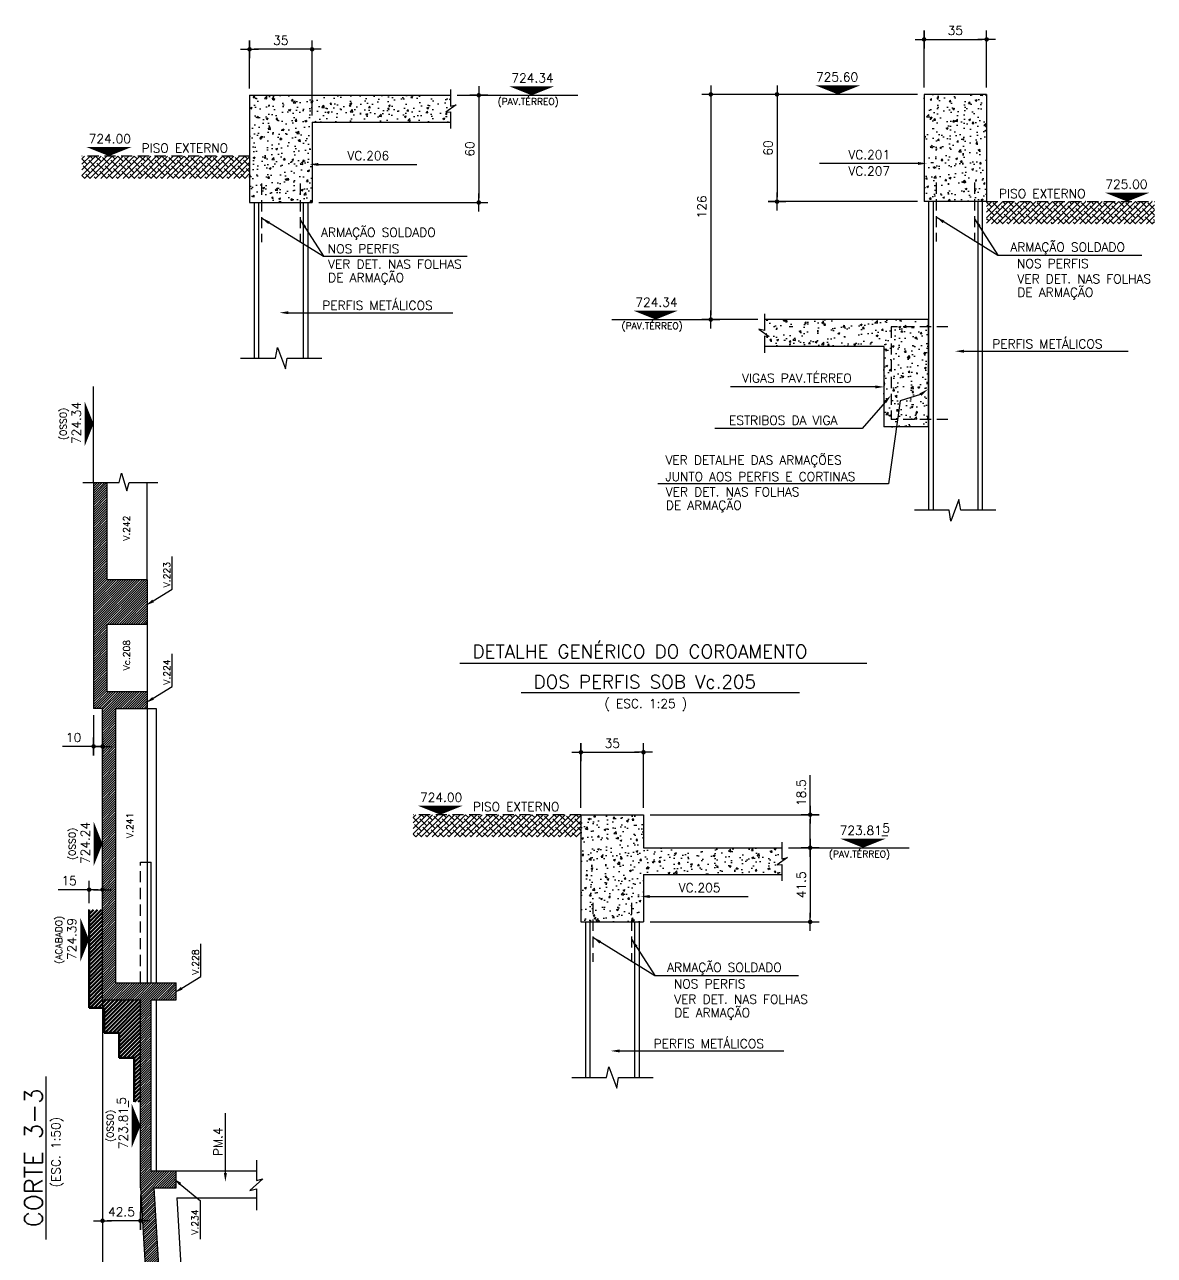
# Model space of a CAD drawing. Header units: inches. Extents: x 0 to 5940, y 0 to 4205.
# Drawn here: x 3627 to 4891, y 1343 to 2720 of the extents above; entities that cross this region are included whole.
import ezdxf
from ezdxf.enums import TextEntityAlignment as Align

# ---------------------------------------------------------------- set-up
doc = ezdxf.new("R2010")
doc.units = ezdxf.units.IN
doc.header["$LTSCALE"] = 50
doc.header["$MEASUREMENT"] = 0
doc.linetypes.add('HIDDEN', pattern=[0.375, 0.25, -0.125])
for name, color, linetype in [('CORTES', 2, 'Continuous'), ('COTA', 6, 'Continuous'), ('DETALHES', 2, 'Continuous'), ('NIVEL', 3, 'Continuous'), ('TEXTO', 3, 'Continuous')]:
    doc.layers.add(name, color=color, linetype=linetype)
doc.layers.add('FO-Vigas', color=2, linetype='Continuous', lineweight=30)
doc.styles.add('ROMANS', font='romans.shx')
doc.dimstyles.new('COTA_25', dxfattribs={"dimscale": 5, "dimtxt": 2, "dimasz": 1, "dimexe": 2, "dimexo": 1.5, "dimgap": 1, "dimtad": 1, "dimlfac": 0.5, "dimzin": 12, "dimdsep": 46, "dimtxsty": 'ROMANS', "dimblk1": 'COTA', "dimblk2": 'COTA', "dimsah": 1, "dimcen": -4, "dimdle": 1.5, "dimclrd": 6, "dimclre": 6, "dimclrt": 3, "dimadec": 0, "dimazin": 0, "dimtfac": 1, "dimtofl": 0, "dimtmove": 0, "dimatfit": 3, "dimldrblk": 'COTA', "dimfxl": 1, "dimtolj": 1, "dimtzin": 12, "dimarcsym": 0})
doc.dimstyles.new('COTA_50', dxfattribs={"dimscale": 5, "dimtxt": 2, "dimasz": 1, "dimexe": 2, "dimexo": 1.5, "dimgap": 1, "dimtad": 1, "dimzin": 12, "dimdsep": 46, "dimtxsty": 'ROMANS', "dimblk1": 'COTA', "dimblk2": 'COTA', "dimsah": 1, "dimcen": -4, "dimdle": 1.5, "dimclrd": 6, "dimclre": 6, "dimclrt": 3, "dimadec": 0, "dimazin": 0, "dimtfac": 1, "dimtofl": 0, "dimtmove": 0, "dimatfit": 3, "dimldrblk": 'COTA', "dimfxl": 1, "dimtolj": 1, "dimtzin": 12, "dimarcsym": 0})

# ---------------------------------------------------------------- blocks, each defined once
blk = doc.blocks.new('COTA')
at = {"layer": 'COTA'}
for p, q in [((2, 0), (-2, 0)), ((0, -2), (0, 2))]:
    blk.add_line(p, q, dxfattribs=at)
at = {"layer": 'COTA', "const_width": 0.5}
blk.add_lwpolyline([(-0.25, 0, 1), (0.25, 0, 1)], format="xyb", close=True, dxfattribs=at)
blk = doc.blocks.new('*D52')
at = {"layer": 'COTA', "color": 6, "lineweight": -2, "transparency": 16777216}
for p, q in [((3878.7, 2648.9), (3878.7, 2702.8)), ((3948.7, 2618.9), (3948.7, 2702.8)), ((3943.7, 2692.8), (3883.7, 2692.8))]:
    blk.add_line(p, q, dxfattribs=at)
at = {"layer": 'Defpoints', "color": 0, "transparency": 16777216}
for p in [(3878.7, 2692.8), (3878.7, 2641.4), (3948.7, 2611.4)]:
    blk.add_point(p, dxfattribs=at)
at = {"layer": 'COTA', "color": 6, "lineweight": -2, "transparency": 16777216, "xscale": 5, "yscale": 5, "zscale": 5, "rotation": 180}
blk.add_blockref('COTA', (3878.7, 2692.8), dxfattribs=at)
at = {"layer": 'COTA', "color": 6, "lineweight": -2, "transparency": 16777216, "xscale": 5, "yscale": 5, "zscale": 5}
blk.add_blockref('COTA', (3948.7, 2692.8), dxfattribs=at)
at = {"layer": 'COTA', "color": 3, "transparency": 16777216, "insert": (3913.7, 2702.8), "char_height": 10, "attachment_point": 5, "style": 'ROMANS'}
blk.add_mtext('\\A1;35', dxfattribs=at)
blk = doc.blocks.new('*D53')
at = {"layer": 'COTA', "color": 6, "lineweight": -2, "transparency": 16777216}
for p, q in [((4111.1, 2641.4), (4145.2, 2641.4)), ((4135.2, 2636.4), (4135.2, 2526.4)), ((3956.2, 2521.4), (4145.2, 2521.4))]:
    blk.add_line(p, q, dxfattribs=at)
at = {"layer": 'Defpoints', "color": 0, "transparency": 16777216}
for p in [(4103.6, 2641.4), (3948.7, 2521.4), (4135.2, 2521.4)]:
    blk.add_point(p, dxfattribs=at)
at = {"layer": 'COTA', "color": 6, "lineweight": -2, "transparency": 16777216, "xscale": 5, "yscale": 5, "zscale": 5}
for p, rotation in [((4135.2, 2641.4), 90), ((4135.2, 2521.4), 270)]:
    blk.add_blockref('COTA', p, dxfattribs=dict(at, rotation=rotation))
at = {"layer": 'COTA', "color": 3, "transparency": 16777216, "insert": (4125.2, 2581.4), "char_height": 10, "attachment_point": 5, "rotation": 90, "style": 'ROMANS'}
blk.add_mtext('\\A1;60', dxfattribs=at)
blk = doc.blocks.new('*D54')
at = {"layer": 'COTA', "color": 6, "lineweight": -2, "transparency": 16777216}
for p, q in [((4506, 1836.3), (4506, 1880.4)), ((4327, 1836.3), (4516, 1836.3)), ((4506, 1804.3), (4506, 1831.3)), ((4481.8, 1799.3), (4516, 1799.3))]:
    blk.add_line(p, q, dxfattribs=at)
at = {"layer": 'Defpoints', "color": 0, "transparency": 16777216}
for p in [(4319.5, 1836.3), (4506, 1836.3), (4474.3, 1799.3)]:
    blk.add_point(p, dxfattribs=at)
at = {"layer": 'COTA', "color": 6, "lineweight": -2, "transparency": 16777216, "xscale": 5, "yscale": 5, "zscale": 5}
for p, rotation in [((4506, 1836.3), 90), ((4506, 1799.3), 270)]:
    blk.add_blockref('COTA', p, dxfattribs=dict(at, rotation=rotation))
at = {"layer": 'COTA', "color": 3, "transparency": 16777216, "insert": (4496, 1860.9), "char_height": 10, "attachment_point": 5, "rotation": 90, "style": 'ROMANS'}
blk.add_mtext('\\A1;18.5', dxfattribs=at)
blk = doc.blocks.new('*D55')
at = {"layer": 'COTA', "color": 6, "lineweight": -2, "transparency": 16777216}
for p, q in [((4481.8, 1799.3), (4516, 1799.3)), ((4506, 1794.3), (4506, 1721.3)), ((4327, 1716.3), (4516, 1716.3))]:
    blk.add_line(p, q, dxfattribs=at)
at = {"layer": 'Defpoints', "color": 0, "transparency": 16777216}
for p in [(4474.3, 1799.3), (4319.5, 1716.3), (4506, 1716.3)]:
    blk.add_point(p, dxfattribs=at)
at = {"layer": 'COTA', "color": 6, "lineweight": -2, "transparency": 16777216, "xscale": 5, "yscale": 5, "zscale": 5}
for p, rotation in [((4506, 1799.3), 90), ((4506, 1716.3), 270)]:
    blk.add_blockref('COTA', p, dxfattribs=dict(at, rotation=rotation))
at = {"layer": 'COTA', "color": 3, "transparency": 16777216, "insert": (4496, 1757.8), "char_height": 10, "attachment_point": 5, "rotation": 90, "style": 'ROMANS'}
blk.add_mtext('\\A1;41.5', dxfattribs=at)
blk = doc.blocks.new('*D56')
at = {"layer": 'COTA', "color": 6, "lineweight": -2, "transparency": 16777216}
for p, q in [((4249.5, 1843.8), (4249.5, 1916.2)), ((4319.5, 1843.8), (4319.5, 1916.2)), ((4254.5, 1906.2), (4314.5, 1906.2))]:
    blk.add_line(p, q, dxfattribs=at)
at = {"layer": 'Defpoints', "color": 0, "transparency": 16777216}
for p in [(4319.5, 1906.2), (4249.5, 1836.3), (4319.5, 1836.3)]:
    blk.add_point(p, dxfattribs=at)
at = {"layer": 'COTA', "color": 6, "lineweight": -2, "transparency": 16777216, "xscale": 5, "yscale": 5, "zscale": 5, "rotation": 180}
blk.add_blockref('COTA', (4249.5, 1906.2), dxfattribs=at)
at = {"layer": 'COTA', "color": 6, "lineweight": -2, "transparency": 16777216, "xscale": 5, "yscale": 5, "zscale": 5}
blk.add_blockref('COTA', (4319.5, 1906.2), dxfattribs=at)
at = {"layer": 'COTA', "color": 3, "transparency": 16777216, "insert": (4284.5, 1916.2), "char_height": 10, "attachment_point": 5, "style": 'ROMANS'}
blk.add_mtext('\\A1;35', dxfattribs=at)
blk = doc.blocks.new('*D57')
at = {"layer": 'COTA', "color": 6, "lineweight": -2, "transparency": 16777216}
for p, q in [((4626, 2642.4), (4384.8, 2642.4)), ((4394.8, 2637.4), (4394.8, 2395.4)), ((4447.3, 2390.4), (4384.8, 2390.4))]:
    blk.add_line(p, q, dxfattribs=at)
at = {"layer": 'Defpoints', "color": 0, "transparency": 16777216}
for p in [(4633.5, 2642.4), (4394.8, 2390.4), (4454.8, 2390.4)]:
    blk.add_point(p, dxfattribs=at)
at = {"layer": 'COTA', "color": 6, "lineweight": -2, "transparency": 16777216, "xscale": 5, "yscale": 5, "zscale": 5}
for p, rotation in [((4394.8, 2642.4), 90), ((4394.8, 2390.4), 270)]:
    blk.add_blockref('COTA', p, dxfattribs=dict(at, rotation=rotation))
at = {"layer": 'COTA', "color": 3, "transparency": 16777216, "insert": (4384.8, 2516.4), "char_height": 10, "attachment_point": 5, "rotation": 90, "style": 'ROMANS'}
blk.add_mtext('\\A1;126', dxfattribs=at)
blk = doc.blocks.new('*D58')
at = {"layer": 'COTA', "color": 6, "lineweight": -2, "transparency": 16777216}
for p, q in [((4626, 2642.4), (4458.9, 2642.4)), ((4468.9, 2637.4), (4468.9, 2527.4)), ((4626, 2522.4), (4458.9, 2522.4))]:
    blk.add_line(p, q, dxfattribs=at)
at = {"layer": 'Defpoints', "color": 0, "transparency": 16777216}
for p in [(4633.5, 2642.4), (4468.9, 2522.4), (4633.5, 2522.4)]:
    blk.add_point(p, dxfattribs=at)
at = {"layer": 'COTA', "color": 6, "lineweight": -2, "transparency": 16777216, "xscale": 5, "yscale": 5, "zscale": 5}
for p, rotation in [((4468.9, 2642.4), 90), ((4468.9, 2522.4), 270)]:
    blk.add_blockref('COTA', p, dxfattribs=dict(at, rotation=rotation))
at = {"layer": 'COTA', "color": 3, "transparency": 16777216, "insert": (4458.9, 2582.4), "char_height": 10, "attachment_point": 5, "rotation": 90, "style": 'ROMANS'}
blk.add_mtext('\\A1;60', dxfattribs=at)
blk = doc.blocks.new('*D59')
at = {"layer": 'COTA', "color": 6, "lineweight": -2, "transparency": 16777216}
for p, q in [((4633.5, 2649.9), (4633.5, 2713.9)), ((4703.5, 2649.9), (4703.5, 2713.9)), ((4638.5, 2703.9), (4698.5, 2703.9))]:
    blk.add_line(p, q, dxfattribs=at)
at = {"layer": 'Defpoints', "color": 0, "transparency": 16777216}
for p in [(4703.5, 2703.9), (4633.5, 2642.4), (4703.5, 2642.4)]:
    blk.add_point(p, dxfattribs=at)
at = {"layer": 'COTA', "color": 6, "lineweight": -2, "transparency": 16777216, "xscale": 5, "yscale": 5, "zscale": 5, "rotation": 180}
blk.add_blockref('COTA', (4633.5, 2703.9), dxfattribs=at)
at = {"layer": 'COTA', "color": 6, "lineweight": -2, "transparency": 16777216, "xscale": 5, "yscale": 5, "zscale": 5}
blk.add_blockref('COTA', (4703.5, 2703.9), dxfattribs=at)
at = {"layer": 'COTA', "color": 3, "transparency": 16777216, "insert": (4668.5, 2713.9), "char_height": 10, "attachment_point": 5, "style": 'ROMANS'}
blk.add_mtext('\\A1;35', dxfattribs=at)
blk = doc.blocks.new('*D328')
at = {"layer": 'COTA', "color": 6, "lineweight": -2, "transparency": 16777216}
for p, q in [((3704.2, 1947.7), (3704.2, 1902.7)), ((3714.2, 1917.1), (3714.2, 1902.7)), ((3699.2, 1912.7), (3669.4, 1912.7)), ((3719.2, 1912.7), (3724.2, 1912.7))]:
    blk.add_line(p, q, dxfattribs=at)
at = {"layer": 'Defpoints', "color": 0, "transparency": 16777216}
for p in [(3704.2, 1955.2), (3714.2, 1924.6), (3704.2, 1912.7)]:
    blk.add_point(p, dxfattribs=at)
at = {"layer": 'COTA', "color": 6, "lineweight": -2, "transparency": 16777216, "xscale": 5, "yscale": 5, "zscale": 5}
blk.add_blockref('COTA', (3704.2, 1912.7), dxfattribs=at)
at = {"layer": 'COTA', "color": 6, "lineweight": -2, "transparency": 16777216, "xscale": 5, "yscale": 5, "zscale": 5, "rotation": 180}
blk.add_blockref('COTA', (3714.2, 1912.7), dxfattribs=at)
at = {"layer": 'COTA', "color": 3, "transparency": 16777216, "insert": (3681.8, 1922.7), "char_height": 10, "attachment_point": 5, "style": 'ROMANS'}
blk.add_mtext('\\A1;10', dxfattribs=at)
blk = doc.blocks.new('*D330')
at = {"layer": 'COTA', "color": 6, "lineweight": -2, "transparency": 16777216}
for p, q in [((3756.7, 1411.2), (3756.7, 1371.9)), ((3714.2, 1385.4), (3714.2, 1371.9)), ((3751.7, 1381.9), (3719.2, 1381.9))]:
    blk.add_line(p, q, dxfattribs=at)
at = {"layer": 'Defpoints', "color": 0, "transparency": 16777216}
for p in [(3756.7, 1418.7), (3714.2, 1392.9), (3714.2, 1381.9)]:
    blk.add_point(p, dxfattribs=at)
at = {"layer": 'COTA', "color": 6, "lineweight": -2, "transparency": 16777216, "xscale": 5, "yscale": 5, "zscale": 5, "rotation": 180}
blk.add_blockref('COTA', (3714.2, 1381.9), dxfattribs=at)
at = {"layer": 'COTA', "color": 6, "lineweight": -2, "transparency": 16777216, "xscale": 5, "yscale": 5, "zscale": 5}
blk.add_blockref('COTA', (3756.7, 1381.9), dxfattribs=at)
at = {"layer": 'COTA', "color": 3, "transparency": 16777216, "insert": (3735.4, 1391.9), "char_height": 10, "attachment_point": 5, "style": 'ROMANS'}
blk.add_mtext('\\A1;42.5', dxfattribs=at)
blk = doc.blocks.new('*D350')
at = {"layer": 'COTA', "color": 6, "lineweight": -2, "transparency": 16777216}
for p, q in [((3694.2, 1752.4), (3664.4, 1752.4)), ((3699.2, 1737.4), (3699.2, 1762.4)), ((3719.2, 1752.4), (3724.2, 1752.4)), ((3714.2, 1745.4), (3714.2, 1742.4))]:
    blk.add_line(p, q, dxfattribs=at)
at = {"layer": 'Defpoints', "color": 0, "transparency": 16777216}
for p in [(3699.2, 1752.4), (3714.2, 1752.9), (3699.2, 1729.9)]:
    blk.add_point(p, dxfattribs=at)
at = {"layer": 'COTA', "color": 6, "lineweight": -2, "transparency": 16777216, "xscale": 5, "yscale": 5, "zscale": 5}
blk.add_blockref('COTA', (3699.2, 1752.4), dxfattribs=at)
at = {"layer": 'COTA', "color": 6, "lineweight": -2, "transparency": 16777216, "xscale": 5, "yscale": 5, "zscale": 5, "rotation": 180}
blk.add_blockref('COTA', (3714.2, 1752.4), dxfattribs=at)
at = {"layer": 'COTA', "color": 3, "transparency": 16777216, "insert": (3676.8, 1762.4), "char_height": 10, "attachment_point": 5, "style": 'ROMANS'}
blk.add_mtext('\\A1;15', dxfattribs=at)

msp = doc.modelspace()

# ---------------------------------------------------------------- hatches: boundary and pattern name
at = {"layer": 'CORTES'}
h = msp.add_hatch(dxfattribs=at)
h.set_pattern_fill('ANSI31', color=252, scale=15)
h.set_pattern_definition([(45, (-4340.959, 9121.8574), (-1.3258252, 1.3258252), [])])
h.paths.add_polyline_path([(3729.174, 1955.207), (3764.174, 1955.207), (3764.174, 1974.207), (3719.174, 1974.207), (3719.174, 2049.207), (3764.174, 2049.207), (3764.174, 2099.207), (3719.174, 2099.207), (3719.174, 2208.207), (3704.174, 2208.207), (3704.174, 1955.207), (3714.174, 1955.207), (3714.174, 1629.207), (3756.674, 1629.207), (3756.674, 1418.673), (3776.674, 1079.707), (3776.674, 982.707), (3836.674, 982.707), (3836.674, 1017.707), (3791.674, 1017.707), (3791.674, 1080.149), (3771.7, 1418.673), (3796.674, 1418.673), (3796.674, 1437.673), (3768.674, 1437.673), (3768.674, 1629.207), (3796.674, 1629.207), (3796.674, 1648.207), (3729.174, 1648.207)])
at = {"layer": 'CORTES', "linetype": 'Continuous', "lineweight": 50}
h = msp.add_hatch(dxfattribs=at)
h.set_pattern_fill('ANSI31', color=253, scale=25)
h.set_pattern_definition([(45, (-4340.959, 9121.8574), (-2.2097087, 2.2097087), [])])
h.paths.add_polyline_path([(3756.674, 1629.207), (3714.174, 1629.207), (3714.174, 1729.857), (3699.174, 1729.857), (3699.174, 1620.207), (3716.008, 1620.207), (3716.008, 1592.217), (3732.841, 1592.217), (3732.841, 1564.217), (3749.674, 1564.217), (3749.674, 1514.857), (3756.674, 1514.857)])
at = {"layer": 'DETALHES'}
h = msp.add_hatch(dxfattribs=at)
h.set_pattern_fill('AR-CONC', color=8, scale=3, style=0)
h.set_pattern_definition([(50, (-3090.208, 6468.148), (21.517805, -1.882564), [2.25, -24.75]), (355, (-3090.208, 6468.148), (-4.16254, 22.565764), [1.8, -19.8]), (100.45144, (-3088.415, 6467.991), (17.355265, 20.6832), [1.912206, -21.034263]), (46.1842, (-3090.208, 6474.148), (32.01724, -4.96558), [3.375, -37.125]), (96.63564, (-3087.54, 6473.734), (28.03986, 29.22356), [2.86831, -31.55141]), (351.18416, (-3090.208, 6474.148), (28.03986, 29.22356), [2.7, -29.7]), (21, (-3087.208, 6472.648), (17.90721, -12.078567), [2.25, -24.75]), (326, (-3087.208, 6472.648), (7.29946, 21.7545), [1.8, -19.8]), (71.45144, (-3085.715, 6471.642), (25.20667, 9.675935), [1.912206, -21.034263]), (37.5, (-3090.208, 6468.148), (0.364796, 9.9868156), [0, -19.56, 0, -20.1, 0, -19.875]), (7.5, (-3090.208, 6468.148), (7.892086, 11.832351), [0, -11.46, 0, -19.11, 0, -7.575]), (327.5, (-3096.898, 6468.148), (16.014673, -0.676646), [0, -7.5, 0, -23.4, 0, -31.05]), (317.5, (-3099.898, 6468.148), (17.495585, 3.00315), [0, -9.75, 0, -15.54, 0, -22.05])])
h.paths.add_polyline_path([(3948.744, 2611.352), (4103.572, 2611.352), (4103.572, 2622.68), (4098.422, 2622.332), (4109.931, 2630.545), (4103.572, 2629.02), (4103.572, 2641.352), (3878.744, 2641.352), (3878.744, 2521.352), (3948.744, 2521.352)])
h = msp.add_hatch(dxfattribs=at)
h.set_pattern_fill('AR-CONC', color=8, scale=3, style=0)
h.set_pattern_definition([(50, (-3137.897, 6469.225), (21.517805, -1.882564), [2.25, -24.75]), (355, (-3137.897, 6469.225), (-4.16254, 22.565764), [1.8, -19.8]), (100.45144, (-3136.104, 6469.068), (17.355265, 20.6832), [1.912206, -21.034263]), (46.1842, (-3137.897, 6475.225), (32.01724, -4.96558), [3.375, -37.125]), (96.63564, (-3135.23, 6474.81), (28.03986, 29.22356), [2.86831, -31.55141]), (351.18416, (-3137.897, 6475.225), (28.03986, 29.22356), [2.7, -29.7]), (21, (-3134.897, 6473.725), (17.90721, -12.078567), [2.25, -24.75]), (326, (-3134.897, 6473.725), (7.29946, 21.7545), [1.8, -19.8]), (71.45144, (-3133.404, 6472.718), (25.20667, 9.675935), [1.912206, -21.034263]), (37.5, (-3137.897, 6469.225), (0.3647957, 9.9868156), [0, -19.56, 0, -20.1, 0, -19.875]), (7.5, (-3137.897, 6469.225), (7.892086, 11.832351), [0, -11.46, 0, -19.11, 0, -7.575]), (327.5, (-3144.587, 6469.225), (16.014673, -0.676646), [0, -7.5, 0, -23.4, 0, -31.05]), (317.5, (-3147.587, 6469.225), (17.495585, 3.00315), [0, -9.75, 0, -15.54, 0, -22.05])])
h.paths.add_polyline_path([(4633.48, 2522.428), (4703.48, 2522.428), (4703.48, 2642.428), (4633.48, 2642.428)])
h = msp.add_hatch(dxfattribs=at)
h.set_pattern_fill('ANSI38', color=8, scale=35, style=0)
h.set_pattern_definition([(45, (-3090.2078, 6468.148), (-3.0935922, 3.0935922), []), (135, (-3090.2078, 6468.148), (-9.2807765, 3.0935922), [10.9375, -6.5625])])
h.paths.add_polyline_path([(3878.744, 2573.352), (3691.054, 2573.352), (3691.054, 2548.4), (3878.744, 2548.4)])
h = msp.add_hatch(dxfattribs=at)
h.set_pattern_fill('ANSI38', color=8, scale=35, style=0)
h.set_pattern_definition([(45, (-3108.4076, 6417.2247), (-3.0935922, 3.0935922), []), (135, (-3108.4076, 6417.2247), (-9.2807765, 3.0935922), [10.9375, -6.5625])])
h.paths.add_polyline_path([(4703.48, 2522.428), (4891.169, 2522.428), (4891.169, 2497.476), (4703.48, 2497.476)])
h = msp.add_hatch(dxfattribs=at)
h.set_pattern_fill('AR-CONC', color=8, scale=3, style=0)
h.set_pattern_definition([(50, (-3599.491, 6469.225), (21.517805, -1.882564), [2.25, -24.75]), (355, (-3599.491, 6469.225), (-4.16254, 22.565764), [1.8, -19.8]), (100.45144, (-3597.698, 6469.068), (17.355265, 20.6832), [1.912206, -21.034263]), (46.1842, (-3599.49, 6475.225), (32.01724, -4.96558), [3.375, -37.125]), (96.63564, (-3596.823, 6474.81), (28.03986, 29.22356), [2.86831, -31.55141]), (351.18416, (-3599.49, 6475.225), (28.03986, 29.22356), [2.7, -29.7]), (21, (-3596.491, 6473.725), (17.90721, -12.078567), [2.25, -24.75]), (326, (-3596.491, 6473.725), (7.29946, 21.7545), [1.8, -19.8]), (71.45144, (-3594.999, 6472.718), (25.20667, 9.675935), [1.912206, -21.034263]), (37.5, (-3599.491, 6469.225), (0.3647957, 9.9868156), [0, -19.56, 0, -20.1, 0, -19.875]), (7.5, (-3599.491, 6469.225), (7.892086, 11.832351), [0, -11.46, 0, -19.11, 0, -7.575]), (327.5, (-3606.181, 6469.225), (16.014673, -0.676646), [0, -7.5, 0, -23.4, 0, -31.05]), (317.5, (-3609.181, 6469.225), (17.495585, 3.00315), [0, -9.75, 0, -15.54, 0, -22.05])])
h.paths.add_polyline_path([(4638.48, 2390.428), (4454.806, 2390.428), (4454.806, 2378.097), (4448.447, 2379.621), (4459.956, 2371.409), (4454.806, 2371.756), (4454.806, 2360.428), (4588.48, 2360.428), (4588.48, 2270.428), (4638.48, 2270.428)])
h = msp.add_hatch(dxfattribs=at)
h.set_pattern_fill('ANSI38', color=8, scale=35, style=0)
h.set_pattern_definition([(45, (-2719.4765, 5731.1266), (-3.0935922, 3.0935922), []), (135, (-2719.4765, 5731.1266), (-9.2807765, 3.0935922), [10.9375, -6.5625])])
h.paths.add_polyline_path([(4249.475, 1836.33), (4061.785, 1836.33), (4061.785, 1811.378), (4249.475, 1811.378)])
h = msp.add_hatch(dxfattribs=at)
h.set_pattern_fill('AR-CONC', color=8, scale=3, style=0)
h.set_pattern_definition([(50, (-1946.758, 5663.127), (21.517805, -1.882564), [2.25, -24.75]), (355, (-1946.758, 5663.127), (-4.16254, 22.565764), [1.8, -19.8]), (100.45144, (-1944.965, 5662.97), (17.355265, 20.6832), [1.912206, -21.034263]), (46.1842, (-1946.758, 5669.127), (32.01724, -4.96558), [3.375, -37.125]), (96.63564, (-1944.09, 5668.713), (28.03986, 29.22356), [2.86831, -31.55141]), (351.18416, (-1946.758, 5669.127), (28.03986, 29.22356), [2.7, -29.7]), (21, (-1943.758, 5667.627), (17.90721, -12.078567), [2.25, -24.75]), (326, (-1943.758, 5667.627), (7.29946, 21.7545), [1.8, -19.8]), (71.45144, (-1942.266, 5666.62), (25.20667, 9.675935), [1.912206, -21.034263]), (37.5, (-1946.758, 5663.1266), (0.364796, 9.986816), [0, -19.56, 0, -20.1, 0, -19.875]), (7.5, (-1946.758, 5663.127), (7.892086, 11.832351), [0, -11.46, 0, -19.11, 0, -7.575]), (327.5, (-1953.448, 5663.1266), (16.014673, -0.676646), [0, -7.5, 0, -23.4, 0, -31.05]), (317.5, (-1956.448, 5663.127), (17.495585, 3.00315), [0, -9.75, 0, -15.54, 0, -22.05])])
h.paths.add_polyline_path([(4474.303, 1799.33), (4319.475, 1799.33), (4319.475, 1836.33), (4249.475, 1836.33), (4249.475, 1716.33), (4319.475, 1716.33), (4319.475, 1769.33), (4474.303, 1769.33), (4474.303, 1780.658), (4469.153, 1780.311), (4480.662, 1788.523), (4474.303, 1786.999)])

# ---------------------------------------------------------------- linework, layer by layer
at = {"layer": 'CORTES', "color": 8}
for p, q in [((3732.641, 2208.207), (3735.541, 2218.357)), ((3735.541, 2218.357), (3741.541, 2198.857)), ((3692.174, 2208.207), (3732.641, 2208.207)), ((3741.541, 2198.857), (3743.878, 2208.207)), ((3743.878, 2208.207), (3776.041, 2208.207)), ((3764.174, 2049.207), (3764.174, 1974.207)), ((3764.174, 1955.207), (3774.174, 1955.207)), ((3774.174, 1955.207), (3774.174, 1648.207)), ((3714.174, 1629.207), (3714.174, 982.707)), ((3774.174, 1629.207), (3774.174, 1437.673)), ((3886.541, 1449.857), (3886.541, 1426.816)), ((3893.541, 1428.857), (3879.041, 1415.857)), ((3886.541, 1426.816), (3893.541, 1428.857)), ((3879.041, 1415.857), (3886.541, 1417.545)), ((3886.541, 1417.545), (3886.541, 1393.857))]:
    msp.add_line(p, q, dxfattribs=at)
at = {"layer": 'CORTES', "color": 1}
for p, q in [((3704.174, 2208.207), (3704.174, 1955.207)), ((3719.174, 2208.207), (3719.174, 2099.207)), ((3764.174, 2099.207), (3719.174, 2099.207)), ((3764.174, 2099.207), (3764.174, 2049.207)), ((3719.174, 2049.207), (3719.174, 1974.207)), ((3764.174, 2049.207), (3719.174, 2049.207)), ((3719.174, 1974.207), (3764.174, 1974.207)), ((3764.174, 1974.207), (3764.174, 1955.207)), ((3714.174, 1955.207), (3704.174, 1955.207)), ((3714.174, 1629.207), (3714.174, 1955.207)), ((3729.174, 1648.207), (3729.174, 1955.207)), ((3729.174, 1955.207), (3764.174, 1955.207)), ((3729.174, 1648.207), (3796.674, 1648.207)), ((3796.674, 1629.207), (3796.674, 1648.207)), ((3714.174, 1629.207), (3756.674, 1629.207)), ((3756.674, 1418.673), (3756.674, 1629.207)), ((3768.674, 1437.673), (3768.674, 1629.207)), ((3768.674, 1629.207), (3796.674, 1629.207)), ((3768.674, 1437.673), (3796.674, 1437.673)), ((3796.674, 1418.673), (3796.674, 1437.673)), ((3756.674, 1418.673), (3776.674, 1079.707)), ((3771.7, 1418.673), (3796.674, 1418.673)), ((3771.7, 1418.673), (3791.674, 1080.149))]:
    msp.add_line(p, q, dxfattribs=at)
at = {"layer": 'CORTES'}
for p, q in [((3764.174, 2099.207), (3764.174, 2208.207)), ((3764.174, 1955.207), (3764.174, 1648.207)), ((3768.674, 1648.207), (3768.674, 1783.207)), ((3796.674, 1437.673), (3886.541, 1437.673)), ((3797.393, 1407.673), (3886.541, 1407.673)), ((3797.393, 1407.673), (3816.674, 1080.886))]:
    msp.add_line(p, q, dxfattribs=at)
at = {"layer": 'CORTES', "color": 8, "linetype": 'HIDDEN'}
for p, q in [((3756.674, 1783.207), (3764.174, 1783.207)), ((3756.674, 1648.207), (3756.674, 1783.207))]:
    msp.add_line(p, q, dxfattribs=at)
at = {"layer": 'CORTES', "color": 253, "linetype": 'Continuous', "lineweight": 50}
for p, q in [((3699.174, 1620.207), (3699.174, 1729.857)), ((3716.008, 1620.207), (3699.174, 1620.207)), ((3716.008, 1592.217), (3716.008, 1620.207)), ((3732.841, 1592.217), (3716.008, 1592.217)), ((3732.841, 1564.217), (3732.841, 1592.217)), ((3749.674, 1564.217), (3732.841, 1564.217)), ((3749.674, 1514.857), (3749.674, 1564.217))]:
    msp.add_line(p, q, dxfattribs=at)
at = {"layer": 'COTA'}
for p, q in [((4145.235, 2641.352), (4246.114, 2641.352)), ((4283.92, 2390.428), (4384.8, 2390.428)), ((3704.174, 2208.207), (3704.174, 2315.357)), ((4515.966, 1799.33), (4616.846, 1799.33))]:
    msp.add_line(p, q, dxfattribs=at)
at = {"layer": 'DETALHES', "color": 8}
for p, q in [((4103.572, 2647.717), (4103.572, 2629.02)), ((4109.931, 2630.545), (4098.422, 2622.332)), ((4098.422, 2622.332), (4103.572, 2622.68)), ((4103.572, 2629.02), (4109.931, 2630.545)), ((4103.572, 2622.68), (4103.572, 2604.197)), ((3888.744, 2521.352), (3888.744, 2347.329)), ((3938.744, 2521.352), (3938.744, 2347.329)), ((4643.48, 2522.428), (4643.48, 2177.105)), ((4693.48, 2522.428), (4693.48, 2177.105)), ((4454.806, 2396.793), (4454.806, 2378.097)), ((4454.806, 2378.097), (4448.447, 2379.621)), ((4448.447, 2379.621), (4459.956, 2371.409)), ((4459.956, 2371.409), (4454.806, 2371.756)), ((4454.806, 2371.756), (4454.806, 2353.273)), ((3907.545, 2347.329), (3910.042, 2359.244)), ((3910.042, 2359.244), (3918.933, 2335.17)), ((3868.531, 2347.329), (3907.545, 2347.329)), ((3918.933, 2335.17), (3920.639, 2347.329)), ((3920.639, 2347.329), (3959.556, 2347.329)), ((4661.584, 2177.105), (4622.668, 2177.105)), ((4663.291, 2164.945), (4661.584, 2177.105)), ((4672.182, 2189.02), (4663.291, 2164.945)), ((4674.679, 2177.105), (4672.182, 2189.02)), ((4713.693, 2177.105), (4674.679, 2177.105)), ((4474.303, 1805.695), (4474.303, 1786.999)), ((4480.662, 1788.523), (4469.153, 1780.311)), ((4469.153, 1780.311), (4474.303, 1780.658)), ((4474.303, 1786.999), (4480.662, 1788.523)), ((4474.303, 1780.658), (4474.303, 1762.175)), ((4259.475, 1716.33), (4259.475, 1542.307)), ((4309.475, 1716.33), (4309.475, 1542.307)), ((4278.276, 1542.307), (4280.773, 1554.223)), ((4280.773, 1554.223), (4289.664, 1530.148)), ((4239.262, 1542.307), (4278.276, 1542.307)), ((4289.664, 1530.148), (4291.371, 1542.307)), ((4291.371, 1542.307), (4330.287, 1542.307))]:
    msp.add_line(p, q, dxfattribs=at)
at = {"layer": 'DETALHES', "color": 1}
for p, q in [((3878.744, 2641.352), (4103.572, 2641.352)), ((3878.744, 2641.352), (3878.744, 2521.352)), ((4703.48, 2642.428), (4633.48, 2642.428)), ((4633.48, 2642.428), (4633.48, 2522.428)), ((4703.48, 2642.428), (4703.48, 2522.428)), ((3948.744, 2611.352), (3948.744, 2521.352)), ((3948.744, 2611.352), (4103.572, 2611.352)), ((3878.744, 2521.352), (3948.744, 2521.352)), ((4703.48, 2522.428), (4633.48, 2522.428)), ((4638.48, 2390.428), (4454.806, 2390.428)), ((4638.48, 2270.428), (4638.48, 2390.428)), ((4588.48, 2360.428), (4454.806, 2360.428)), ((4588.48, 2360.428), (4588.48, 2270.428)), ((4638.48, 2270.428), (4588.48, 2270.428)), ((4249.475, 1836.33), (4319.475, 1836.33)), ((4249.475, 1836.33), (4249.475, 1716.33)), ((4319.475, 1836.33), (4319.475, 1799.33)), ((4319.475, 1799.33), (4474.303, 1799.33)), ((4319.475, 1769.33), (4474.303, 1769.33)), ((4319.475, 1769.33), (4319.475, 1716.33)), ((4249.475, 1716.33), (4319.475, 1716.33))]:
    msp.add_line(p, q, dxfattribs=at)
at = {"layer": 'DETALHES', "color": 1, "linetype": 'HIDDEN'}
for p, q in [((3878.744, 2573.352), (3691.054, 2573.352)), ((4703.48, 2522.428), (4891.169, 2522.428)), ((4249.475, 1836.33), (4061.785, 1836.33))]:
    msp.add_line(p, q, dxfattribs=at)
at = {"layer": 'DETALHES', "color": 5, "linetype": 'HIDDEN'}
for p, q in [((3892.184, 2542.616), (3892.184, 2476.829)), ((3935.304, 2542.616), (3935.304, 2476.829)), ((4646.92, 2543.692), (4646.92, 2477.905)), ((4690.04, 2543.692), (4690.04, 2477.905)), ((4262.915, 1737.594), (4262.915, 1671.807)), ((4306.035, 1737.594), (4306.035, 1671.807))]:
    msp.add_line(p, q, dxfattribs=at)
at = {"layer": 'DETALHES'}
for p, q in [((3883.744, 2521.352), (3883.744, 2347.329)), ((3943.744, 2521.352), (3943.744, 2347.329)), ((4638.48, 2522.428), (4638.48, 2177.105)), ((4698.48, 2522.428), (4698.48, 2177.105)), ((4254.475, 1716.33), (4254.475, 1542.307)), ((4314.475, 1716.33), (4314.475, 1542.307))]:
    msp.add_line(p, q, dxfattribs=at)
at = {"layer": 'DETALHES', "color": 210, "linetype": 'HIDDEN'}
for p, q in [((4660.098, 2382.428), (4596.48, 2382.428)), ((4596.48, 2382.428), (4596.48, 2278.428)), ((4660.098, 2278.428), (4596.48, 2278.428))]:
    msp.add_line(p, q, dxfattribs=at)
at = {"layer": 'FO-Vigas'}
msp.add_line((3764.174, 1783.207), (3768.674, 1783.207), dxfattribs=at)
at = {"layer": 'NIVEL', "color": 1}
for points in [[(4194.432, 2641.352, 0, 50, 0), (4194.432, 2651.352, 50, 50, 0)], [(4537.015, 2642.428, 0, 50, 0), (4537.015, 2652.428, 50, 50, 0)], [(3721.435, 2573.352, 0, 50, 0), (3721.435, 2583.352, 50, 50, 0)], [(4860.788, 2522.428, 0, 50, 0), (4860.788, 2532.428, 50, 50, 0)], [(4333.118, 2390.428, 0, 50, 0), (4333.118, 2400.428, 50, 50, 0)], [(3704.174, 2273.697, 0, 50, 0), (3694.174, 2273.697, 50, 50, 0)], [(4092.167, 1836.33, 0, 50, 0), (4092.167, 1846.33, 50, 50, 0)], [(4565.164, 1799.33, 0, 50, 0), (4565.164, 1809.33, 50, 50, 0)], [(3714.174, 1803.745, 0, 50, 0), (3704.174, 1803.745, 50, 50, 0)], [(3699.174, 1696.357, 0, 50, 0), (3689.174, 1696.357, 50, 50, 0)], [(3756.674, 1488.139, 0, 50, 0), (3746.674, 1488.139, 50, 50, 0)]]:
    msp.add_lwpolyline(points, format="xyseb", dxfattribs=at)
at = {"layer": 'TEXTO', "color": 8}
for p, q in [((3955.671, 2564.001), (4065.888, 2564.001)), ((4626.552, 2565.078), (4516.336, 2565.078)), ((3892.184, 2504.221), (3961.277, 2461.397)), ((3935.304, 2502.174), (3961.277, 2461.397)), ((4646.92, 2505.298), (4716.014, 2462.474)), ((4690.04, 2503.25), (4716.014, 2462.474)), ((3961.277, 2461.397), (4122.294, 2461.397)), ((4716.014, 2462.474), (4877.03, 2462.474)), ((3922.041, 2398.075), (4105.976, 2398.075)), ((4678.083, 2354.94), (4862.017, 2354.94)), ((4578.748, 2315.016), (4416.693, 2315.016)), ((4629.447, 2306.392), (4606.842, 2299.395)), ((4589.906, 2298.096), (4564.233, 2268.663)), ((4606.842, 2299.395), (4593.483, 2206.532)), ((4564.233, 2268.663), (4399.419, 2268.663)), ((4593.483, 2206.532), (4335.652, 2206.532)), ((3792.127, 2088.754), (3792.127, 2125.306)), ((3770.799, 2075.521), (3792.127, 2088.754)), ((3792.127, 1979.754), (3792.127, 2016.306)), ((3770.799, 1966.521), (3792.127, 1979.754)), ((4326.403, 1744.765), (4436.619, 1744.765)), ((4262.915, 1699.199), (4332.008, 1656.375)), ((4306.035, 1697.152), (4332.008, 1656.375)), ((3824.127, 1655.254), (3824.127, 1691.806)), ((3802.799, 1642.021), (3824.127, 1655.254)), ((4332.008, 1656.375), (4493.025, 1656.375)), ((4292.772, 1571.899), (4476.707, 1571.899)), ((3851.627, 1435.259), (3851.627, 1502.263)), ((3801.173, 1422.948), (3823.627, 1404.086)), ((3823.627, 1361.395), (3823.627, 1404.086))]:
    msp.add_line(p, q, dxfattribs=at)
at = {"layer": 'TEXTO', "color": 1}
for p, q in [((4114.143, 2005.739), (4569.414, 2005.739)), ((4182.503, 1972.953), (4494.25, 1972.953))]:
    msp.add_line(p, q, dxfattribs=at)
at = {"layer": 'TEXTO', "color": 8}
for points in [[(3955.671, 2562.335), (3955.671, 2565.668), (3945.671, 2564.001)], [(4626.552, 2563.411), (4626.552, 2566.745), (4636.552, 2565.078)], [(3899.518, 2497.223), (3901.392, 2499.98), (3892.184, 2504.221)], [(3939.27, 2492.844), (3942.082, 2494.635), (3935.304, 2502.174)], [(4654.255, 2498.299), (4656.128, 2501.056), (4646.92, 2505.298)], [(4694.007, 2493.921), (4696.818, 2495.711), (4690.04, 2503.25)], [(3922.041, 2396.409), (3922.041, 2399.742), (3912.041, 2398.075)], [(4678.083, 2353.274), (4678.083, 2356.607), (4668.083, 2354.94)], [(4578.748, 2313.349), (4578.748, 2316.682), (4588.748, 2315.016)], [(4591.162, 2297.001), (4588.65, 2299.192), (4596.48, 2305.632)], [(4630.43, 2305.046), (4628.464, 2307.738), (4637.523, 2312.289)], [(3771.678, 2074.105), (3769.921, 2076.938), (3762.302, 2070.249)], [(3771.678, 1965.105), (3769.921, 1967.938), (3762.302, 1961.249)], [(4326.403, 1743.098), (4326.403, 1746.432), (4316.403, 1744.765)], [(4270.25, 1692.201), (4272.123, 1694.958), (4262.915, 1699.199)], [(4310.001, 1687.822), (4312.813, 1689.613), (4306.035, 1697.152)], [(3803.678, 1640.605), (3801.921, 1643.438), (3794.302, 1636.749)], [(4292.772, 1570.232), (4292.772, 1573.565), (4282.772, 1571.899)], [(3853.294, 1435.259), (3849.961, 1435.259), (3851.627, 1425.259)], [(3800.101, 1421.672), (3802.245, 1424.224), (3793.515, 1429.38)]]:
    msp.add_solid(points, dxfattribs=at)

# ---------------------------------------------------------------- texts
at = {"layer": 'COTA', "color": 4, "style": 'ROMANS'}
for p in [(4156.213, 2630.551), (4294.899, 2379.628), (4526.945, 1788.53)]:
    msp.add_text('(PAV.TÉRREO)', height=7.5, dxfattribs=at).set_placement(p)
at = {"layer": 'NIVEL', "color": 3, "style": 'ROMANS'}
for s, p in [('724.34', (4195.32, 2655.705)), ('725.60', (4536.127, 2656.782)), ('724.00', (3722.323, 2587.705)), ('725.00', (4859.9, 2536.782)), ('724.34', (4334.006, 2404.782)), ('724.00', (4093.054, 1850.684)), ('723.81_', (4566.051, 1813.684)), ('5', (4591.049, 1816.3))]:
    msp.add_text(s, height=10, dxfattribs=at).set_placement(p, align=Align.CENTER)
at = {"layer": 'NIVEL', "color": 4, "style": 'ROMANS'}
for s, p in [('(OSSO)', (3674.017, 2273.593)), ('(OSSO)', (3684.017, 1803.641)), ('(ACABADO)', (3669.017, 1696.253)), ('(OSSO)', (3726.517, 1488.034))]:
    msp.add_text(s, height=7.5, rotation=90, dxfattribs=at).set_placement(p, align=Align.CENTER)
at = {"layer": 'NIVEL', "color": 3, "style": 'ROMANS'}
for s, p in [('724.34', (3689.821, 2274.585)), ('724.24', (3699.821, 1804.633)), ('724.39', (3684.821, 1697.245)), ('5', (3740.412, 1516.045)), ('723.81_', (3742.321, 1489.027))]:
    msp.add_text(s, height=10, rotation=90, dxfattribs=at).set_placement(p, align=Align.CENTER)
at = {"layer": 'TEXTO', "color": 3, "style": 'ROMANS'}
for s, p in [('PISO EXTERNO', (3757.789, 2577.238)), ('VC.206', (3988.209, 2568.808)), ('VC.201', (4548.76, 2569.885)), ('VC.207', (4548.76, 2551.56)), ('PISO EXTERNO', (4717.292, 2526.315)), ('ARMAÇÃO SOLDADO', (3958.751, 2482.955)), ('NOS PERFIS', (3966.178, 2464.503)), ('ARMAÇÃO SOLDADO', (4730.051, 2466.471)), ('NOS PERFIS', (4737.478, 2448.019)), ('PERFIS METÁLICOS', (3960.105, 2401.249)), ('PERFIS METÁLICOS', (4709.677, 2358.114)), ('VIGAS PAV.TÉRREO', (4429.848, 2319.823)), ('ESTRIBOS DA VIGA', (4415.228, 2272.661)), ('VER DETALHE DAS ARMAÇÕES', (4344.201, 2228.159)), ('JUNTO AOS PERFIS E CORTINAS', (4344.034, 2209.707)), ('( ESC. 1:25 )', (4275.824, 1955.601)), ('PISO EXTERNO', (4128.52, 1840.217)), ('VC.205', (4358.941, 1749.572)), ('ARMAÇÃO SOLDADO', (4346.046, 1660.373)), ('NOS PERFIS', (4353.472, 1641.921)), ('PERFIS METÁLICOS', (4330.836, 1575.072))]:
    msp.add_text(s, height=10, dxfattribs=at).set_placement(p)
at = {"layer": 'TEXTO', "color": 4, "style": 'ROMANS'}
for s, p in [('VER DET. NAS FOLHAS', (3966.614, 2447.353)), ('DE ARMAÇÃO', (3966.614, 2432.356)), ('VER DET. NAS FOLHAS', (4737.913, 2430.869)), ('DE ARMAÇÃO', (4737.913, 2415.872)), ('VER DET. NAS FOLHAS', (4344.47, 2192.557)), ('DE ARMAÇÃO', (4344.47, 2177.56)), ('VER DET. NAS FOLHAS', (4353.908, 1624.771)), ('DE ARMAÇÃO', (4353.908, 1609.774))]:
    msp.add_text(s, height=10, dxfattribs=at).set_placement(p)
for s, p in [('V.242', (3744.88, 2142.734)), ('V.223', (3789.88, 2090.734)), ('Vc.208', (3744.88, 1997.734)), ('V.224', (3789.88, 1981.734)), ('V.241', (3748.38, 1810.234)), ('V.228', (3821.88, 1657.234)), ('V.234', (3821.38, 1366.234))]:
    msp.add_text(s, height=7.5, rotation=90, dxfattribs=at).set_placement(p)
at = {"layer": 'TEXTO', "color": 1, "style": 'ROMANS'}
for s, p in [('DETALHE GENÉRICO DO COROAMENTO', (4128.159, 2011.391)), ('DOS PERFIS SOB Vc.205', (4196.518, 1977.458))]:
    msp.add_text(s, height=15, dxfattribs=at).set_placement(p)
msp.add_text('%%U CORTE 3-3 ', height=20, rotation=90, dxfattribs=at).set_placement((3646.998, 1360.937))
at = {"layer": 'TEXTO', "color": 3, "style": 'ROMANS'}
msp.add_text('(ESC. 1:50)', height=10, rotation=90, dxfattribs=at).set_placement((3667.023, 1419.221))
at = {"layer": 'TEXTO', "style": 'ROMANS'}
msp.add_text('PM.4', height=10, rotation=90, dxfattribs=at).set_placement((3848.3, 1454.152))

# ---------------------------------------------------------------- dimensions: what is measured, and where the dimension line sits
at = {"layer": 'COTA'}
for base, p1, p2, dimstyle, picture, middle in [((4703.48, 2703.89), (4633.48, 2642.428), (4703.48, 2642.428), 'COTA_25', '*D59', (4668.48, 2713.89)), ((3878.744, 2692.787), (3948.744, 2611.352), (3878.744, 2641.352), 'COTA_25', '*D52', (3913.744, 2702.787)), ((3704.174, 1912.749), (3714.174, 1924.62), (3704.174, 1955.207), 'COTA_50', '*D328', (3681.793, 1922.749)), ((4319.475, 1906.16), (4249.475, 1836.33), (4319.475, 1836.33), 'COTA_25', '*D56', (4284.475, 1916.16)), ((3714.174, 1381.857), (3756.674, 1418.673), (3714.174, 1392.857), 'COTA_50', '*D330', (3735.424, 1391.857))]:
    dim = msp.add_linear_dim(base=base, p1=p1, p2=p2, dimstyle=dimstyle, dxfattribs=at)
    dim.commit()
    dim.dimension.update_dxf_attribs({"geometry": picture, "text_midpoint": middle})
for base, p1, p2, picture, middle in [((4135.235, 2521.352), (4103.572, 2641.352), (3948.744, 2521.352), '*D53', (4125.235, 2581.352)), ((4394.8, 2390.428), (4633.48, 2642.428), (4454.806, 2390.428), '*D57', (4384.8, 2516.428)), ((4468.897, 2522.428), (4633.48, 2642.428), (4633.48, 2522.428), '*D58', (4458.897, 2582.428)), ((4505.966, 1836.33), (4474.303, 1799.33), (4319.475, 1836.33), '*D54', (4495.966, 1860.854)), ((4505.966, 1716.33), (4474.303, 1799.33), (4319.475, 1716.33), '*D55', (4495.966, 1757.83))]:
    dim = msp.add_linear_dim(base=base, p1=p1, p2=p2, angle=90, dimstyle='COTA_25', dxfattribs=at)
    dim.commit()
    dim.dimension.update_dxf_attribs({"geometry": picture, "text_midpoint": middle})
dim = msp.add_linear_dim(base=(3699.174, 1752.357), p1=(3714.174, 1752.857), p2=(3699.174, 1729.857), dimstyle='COTA_50', override={"dimdec": 0}, dxfattribs=at)
dim.commit()
dim.dimension.update_dxf_attribs({"geometry": '*D350', "text_midpoint": (3676.793, 1762.357)})

doc.saveas('drawing.dxf')
